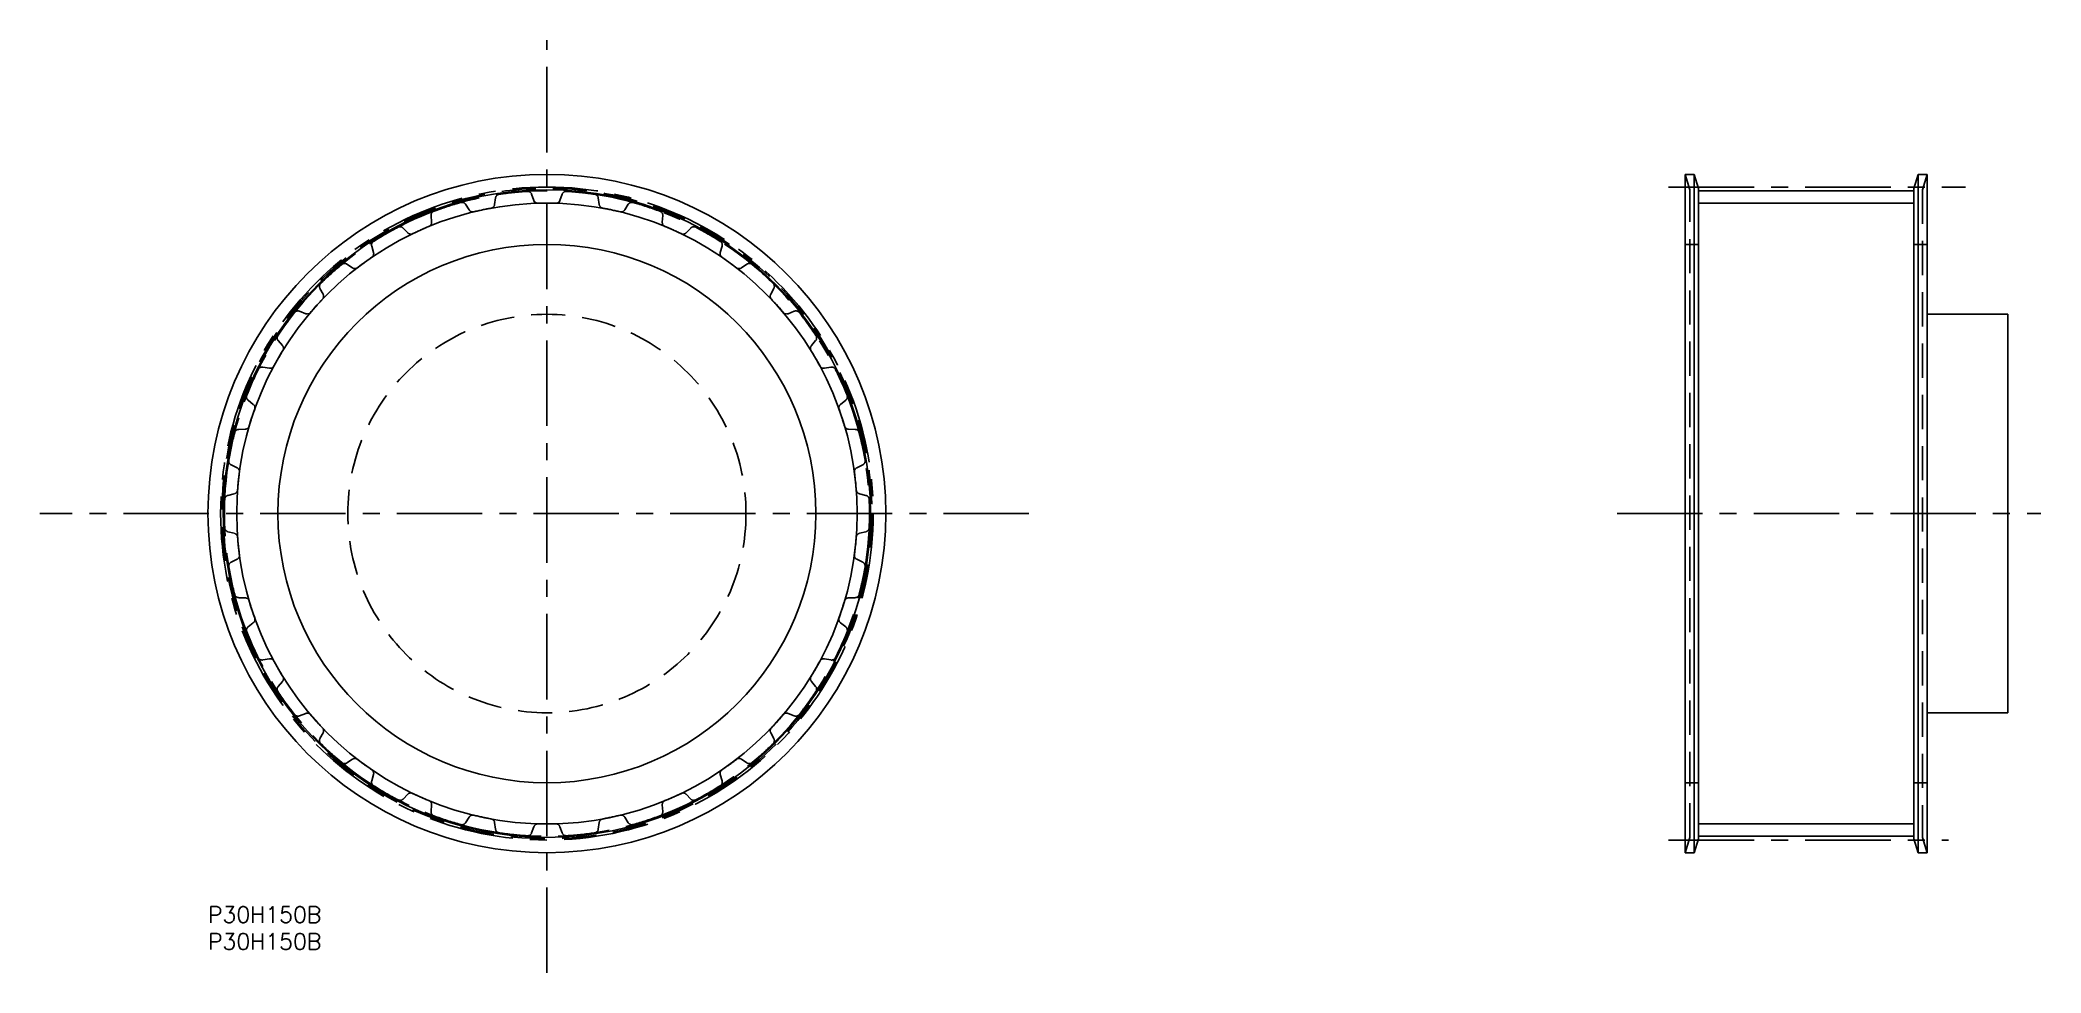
# Model space of a CAD drawing. Extents: x -31 to 341, y -12 to 161.
import ezdxf

# ---------------------------------------------------------------- set-up
doc = ezdxf.new("R2010")
doc.units = 0
doc.header["$LTSCALE"] = 0.5
for name, pattern in [('CENTER', [50.8, 31.75, -6.35, 6.35, -6.35]), ('DASHED', [19.05, 12.7, -6.35]), ('PHANTOM', [63.5, 31.75, -6.35, 6.35, -6.35, 6.35, -6.35])]:
    doc.linetypes.add(name, pattern=pattern)
for name, color, linetype in [('MSM_CENTER', 1, 'CENTER'), ('MSM_CONTINUOUS', 7, 'CONTINUOUS'), ('MSM_DASHED', 4, 'DASHED'), ('MSM_IMAGINARY', 6, 'PHANTOM'), ('MSM_NARROW', 5, 'CONTINUOUS'), ('MSM_PART_NUMBER', 7, 'CONTINUOUS')]:
    doc.layers.add(name, color=color, linetype=linetype)
doc.styles.get("Standard").update_dxf_attribs({"font": 'txt.shx', "height": 3, "bigfont": 'bigfont.shx'})

msp = doc.modelspace()

# ---------------------------------------------------------------- linework, layer by layer
at = {"layer": 'MSM_CENTER'}
for p, q in [((63, -12.33), (63, 160.94)), ((271.48, 133.64), (326.68, 133.64)), ((152.59, 73), (-31.22, 73)), ((261.9, 73), (340.69, 73)), ((271.48, 12.36), (323.49, 12.36))]:
    msp.add_line(p, q, dxfattribs=at)
msp.add_circle((63, 73), 60.64, dxfattribs=at)
at = {"layer": 'MSM_CONTINUOUS'}
for p, q in [((276.23, 136), (274.55, 136)), ((274.55, 10), (274.55, 136)), ((277.05, 133.4), (276.23, 136)), ((276.23, 10), (276.23, 136)), ((317.87, 136), (317.05, 133.4)), ((319.55, 136), (317.87, 136)), ((317.87, 136), (317.87, 10)), ((319.55, 136), (319.55, 10)), ((277.05, 12.6), (277.05, 133.4)), ((277.05, 132.95), (317.05, 132.95)), ((317.05, 133.4), (317.05, 12.6)), ((334.55, 110), (319.55, 110)), ((334.55, 36), (334.55, 110)), ((319.55, 36), (334.55, 36)), ((276.23, 10), (277.05, 12.6)), ((277.05, 13.05), (317.05, 13.05)), ((317.05, 12.6), (317.87, 10)), ((274.55, 10), (276.23, 10)), ((317.87, 10), (319.55, 10))]:
    msp.add_line(p, q, dxfattribs=at)
for radius in [63, 60.15, 50]:
    msp.add_circle((63, 73), radius, dxfattribs=at)
at = {"layer": 'MSM_DASHED'}
for p, q in [((275.45, 133.15), (274.55, 136)), ((319.55, 136), (318.65, 133.15)), ((48.54, 129.39), (47.89, 130.43)), ((53.45, 131.61), (53.28, 130.4)), ((60.58, 131.16), (60.16, 132.31)), ((65.84, 132.31), (65.42, 131.16)), ((72.72, 130.4), (72.55, 131.61)), ((78.11, 130.43), (77.46, 129.39)), ((275.45, 12.85), (275.45, 133.15)), ((318.65, 133.15), (318.65, 12.85)), ((41.47, 128.34), (41.56, 127.12)), ((84.44, 127.12), (84.53, 128.34)), ((37.13, 125.15), (36.28, 126.03)), ((89.72, 126.03), (88.87, 125.15)), ((277.05, 123), (274.55, 123)), ((319.55, 123), (317.05, 123)), ((26.85, 118.63), (25.84, 119.32)), ((30.44, 122.66), (30.77, 121.48)), ((95.23, 121.48), (95.56, 122.66)), ((100.16, 119.32), (99.15, 118.63)), ((20.82, 114.8), (21.4, 113.72)), ((104.6, 113.72), (105.18, 114.8)), ((18.16, 110.12), (17.02, 110.58)), ((108.98, 110.58), (107.84, 110.12)), ((13.05, 105.12), (13.84, 104.18)), ((112.16, 104.18), (112.95, 105.12)), ((11.42, 99.98), (10.21, 100.2)), ((115.79, 100.2), (114.58, 99.98)), ((7.47, 94.03), (8.43, 93.28)), ((117.57, 93.28), (118.53, 94.03)), ((6.94, 88.67), (5.71, 88.63)), ((120.29, 88.63), (119.06, 88.67)), ((4.31, 82.03), (5.41, 81.49)), ((120.59, 81.49), (121.69, 82.03)), ((4.9, 76.67), (3.71, 76.37)), ((122.29, 76.37), (121.1, 76.67)), ((3.71, 69.63), (4.9, 69.33)), ((121.1, 69.33), (122.29, 69.63)), ((5.41, 64.51), (4.31, 63.97)), ((121.69, 63.97), (120.59, 64.51)), ((5.71, 57.37), (6.94, 57.33)), ((119.06, 57.33), (120.29, 57.37)), ((8.43, 52.72), (7.47, 51.97)), ((118.53, 51.97), (117.57, 52.72)), ((10.21, 45.8), (11.42, 46.02)), ((114.58, 46.02), (115.79, 45.8)), ((13.84, 41.82), (13.05, 40.88)), ((112.95, 40.88), (112.16, 41.82)), ((17.02, 35.42), (18.16, 35.88)), ((107.84, 35.88), (108.98, 35.42)), ((21.4, 32.28), (20.82, 31.2)), ((105.18, 31.2), (104.6, 32.28)), ((25.84, 26.68), (26.85, 27.37)), ((99.15, 27.37), (100.16, 26.68)), ((30.77, 24.52), (30.44, 23.34)), ((95.56, 23.34), (95.23, 24.52)), ((274.55, 23), (277.05, 23)), ((317.05, 23), (319.55, 23)), ((36.28, 19.97), (37.13, 20.85)), ((41.56, 18.88), (41.47, 17.66)), ((84.53, 17.66), (84.44, 18.88)), ((88.87, 20.85), (89.72, 19.97)), ((47.89, 15.57), (48.54, 16.61)), ((53.28, 15.6), (53.45, 14.39)), ((72.55, 14.39), (72.72, 15.6)), ((77.46, 16.61), (78.11, 15.57)), ((60.16, 13.69), (60.58, 14.84)), ((65.42, 14.84), (65.84, 13.69)), ((274.55, 10), (275.45, 12.85)), ((318.65, 12.85), (319.55, 10))]:
    msp.add_line(p, q, dxfattribs=at)
for radius in [60.4, 37]:
    msp.add_circle((63, 73), radius, dxfattribs=at)
for centre, radius, start, end in [((63, 73), 59.95, 105.484, 110.516), ((47.21, 130), 0.8, 32, 105.484), ((52.49, 130.51), 0.8, 280.3613, 352), ((54.24, 131.5), 0.8, 98.516, 172), ((63, 73), 59.95, 93.484, 98.516), ((59.41, 132.04), 0.8, 20, 93.484), ((61.33, 131.44), 0.8, 200, 271.6387), ((63, 73), 57.66, 88.3613, 91.6387), ((64.67, 131.44), 0.8, 268.3613, 340), ((66.59, 132.04), 0.8, 86.516, 160), ((63, 73), 59.95, 81.484, 86.516), ((71.76, 131.5), 0.8, 8, 81.484), ((73.51, 130.51), 0.8, 188, 259.6387), ((78.79, 130), 0.8, 74.516, 148), ((63, 73), 59.95, 69.484, 74.516), ((40.76, 127.06), 0.8, 292.3613, 4), ((42.27, 128.4), 0.8, 110.516, 184), ((49.22, 129.81), 0.8, 212, 283.6387), ((63, 73), 57.66, 100.3613, 103.6387), ((63, 73), 57.66, 76.3613, 79.6387), ((76.78, 129.81), 0.8, 256.3613, 328), ((83.73, 128.4), 0.8, 356, 69.484), ((85.24, 127.06), 0.8, 176, 247.6387), ((31.2, 122.88), 0.8, 122.516, 196), ((63, 73), 59.95, 117.484, 122.516), ((35.7, 125.47), 0.8, 44, 117.484), ((37.7, 125.7), 0.8, 224, 295.6387), ((63, 73), 57.66, 112.3613, 115.6387), ((63, 73), 57.66, 64.3613, 67.6387), ((88.3, 125.7), 0.8, 244.3613, 316), ((90.3, 125.47), 0.8, 62.516, 136), ((63, 73), 59.95, 57.484, 62.516), ((94.8, 122.88), 0.8, 344, 57.484), ((63, 73), 59.95, 129.484, 134.516), ((25.39, 118.65), 0.8, 56, 129.484), ((63, 73), 57.66, 124.3613, 127.6387), ((30, 121.26), 0.8, 304.3613, 16), ((96, 121.26), 0.8, 164, 235.6387), ((63, 73), 57.66, 52.3613, 55.6387), ((100.61, 118.65), 0.8, 50.516, 124), ((63, 73), 59.95, 45.484, 50.516), ((21.53, 115.18), 0.8, 134.516, 208), ((27.3, 119.29), 0.8, 236, 307.6387), ((98.7, 119.29), 0.8, 232.3613, 304), ((104.47, 115.18), 0.8, 332, 45.484), ((63, 73), 57.66, 136.3613, 139.6387), ((20.69, 113.34), 0.8, 316.3613, 28), ((105.31, 113.34), 0.8, 152, 223.6387), ((63, 73), 57.66, 40.3613, 43.6387), ((63, 73), 59.95, 141.484, 146.516), ((16.72, 109.83), 0.8, 68, 141.484), ((18.45, 110.86), 0.8, 248, 319.6387), ((107.55, 110.86), 0.8, 220.3613, 292), ((109.28, 109.83), 0.8, 38.516, 112), ((63, 73), 59.95, 33.484, 38.516), ((13.67, 105.63), 0.8, 146.516, 220), ((13.23, 103.67), 0.8, 328.3613, 40), ((112.77, 103.67), 0.8, 140, 211.6387), ((112.33, 105.63), 0.8, 320, 33.484), ((63, 73), 57.66, 148.3613, 151.6387), ((63, 73), 57.66, 28.3613, 31.6387), ((63, 73), 59.95, 153.484, 158.516), ((10.07, 99.41), 0.8, 80, 153.484), ((11.56, 100.77), 0.8, 260, 331.6387), ((114.44, 100.77), 0.8, 208.3613, 280), ((115.93, 99.41), 0.8, 26.516, 100), ((63, 73), 59.95, 21.484, 26.516), ((7.96, 94.66), 0.8, 158.516, 232), ((7.94, 92.65), 0.8, 340.3613, 52), ((118.06, 92.65), 0.8, 128, 199.6387), ((118.04, 94.66), 0.8, 308, 21.484), ((63, 73), 57.66, 160.3613, 163.6387), ((63, 73), 57.66, 16.3613, 19.6387), ((63, 73), 59.95, 165.484, 170.516), ((5.74, 87.83), 0.8, 92, 165.484), ((6.91, 89.47), 0.8, 272, 343.6387), ((119.09, 89.47), 0.8, 196.3613, 268), ((120.26, 87.83), 0.8, 14.516, 88), ((63, 73), 59.95, 9.484, 14.516), ((4.66, 82.75), 0.8, 170.516, 244), ((121.34, 82.75), 0.8, 296, 9.484), ((5.06, 80.77), 0.8, 352.3613, 64), ((63, 73), 57.66, 172.3613, 175.6387), ((120.94, 80.77), 0.8, 116, 187.6387), ((63, 73), 57.66, 4.3613, 7.6387), ((63, 73), 59.95, 177.484, 182.516), ((3.91, 75.6), 0.8, 104, 177.484), ((4.71, 77.45), 0.8, 284, 355.6387), ((121.29, 77.45), 0.8, 184.3613, 256), ((122.09, 75.6), 0.8, 2.516, 76), ((63, 73), 59.95, 357.484, 2.516), ((3.91, 70.4), 0.8, 182.516, 256), ((4.71, 68.55), 0.8, 4.3613, 76), ((63, 73), 57.66, 184.3613, 187.6387), ((63, 73), 57.66, 352.3613, 355.6387), ((121.29, 68.55), 0.8, 104, 175.6387), ((122.09, 70.4), 0.8, 284, 357.484), ((4.66, 63.25), 0.8, 116, 189.484), ((5.06, 65.23), 0.8, 296, 7.6387), ((120.94, 65.23), 0.8, 172.3613, 244), ((121.34, 63.25), 0.8, 350.516, 64), ((63, 73), 59.95, 189.484, 194.516), ((63, 73), 59.95, 345.484, 350.516), ((5.74, 58.17), 0.8, 194.516, 268), ((6.91, 56.53), 0.8, 16.3613, 88), ((63, 73), 57.66, 196.3613, 199.6387), ((63, 73), 57.66, 340.3613, 343.6387), ((119.09, 56.53), 0.8, 92, 163.6387), ((120.26, 58.17), 0.8, 272, 345.484), ((7.94, 53.35), 0.8, 308, 19.6387), ((118.06, 53.35), 0.8, 160.3613, 232), ((7.96, 51.34), 0.8, 128, 201.484), ((63, 73), 59.95, 201.484, 206.516), ((63, 73), 59.95, 333.484, 338.516), ((118.04, 51.34), 0.8, 338.516, 52), ((10.07, 46.59), 0.8, 206.516, 280), ((11.56, 45.23), 0.8, 28.3613, 100), ((63, 73), 57.66, 208.3613, 211.6387), ((63, 73), 57.66, 328.3613, 331.6387), ((114.44, 45.23), 0.8, 80, 151.6387), ((115.93, 46.59), 0.8, 260, 333.484), ((13.23, 42.33), 0.8, 320, 31.6387), ((112.77, 42.33), 0.8, 148.3613, 220), ((13.67, 40.37), 0.8, 140, 213.484), ((63, 73), 59.95, 213.484, 218.516), ((63, 73), 59.95, 321.484, 326.516), ((112.33, 40.37), 0.8, 326.516, 40), ((16.72, 36.17), 0.8, 218.516, 292), ((18.45, 35.14), 0.8, 40.3613, 112), ((63, 73), 57.66, 220.3613, 223.6387), ((63, 73), 57.66, 316.3613, 319.6387), ((107.55, 35.14), 0.8, 68, 139.6387), ((109.28, 36.17), 0.8, 248, 321.484), ((21.53, 30.82), 0.8, 152, 225.484), ((63, 73), 59.95, 225.484, 230.516), ((20.69, 32.66), 0.8, 332, 43.6387), ((63, 73), 59.95, 309.484, 314.516), ((105.31, 32.66), 0.8, 136.3613, 208), ((104.47, 30.82), 0.8, 314.516, 28), ((25.39, 27.35), 0.8, 230.516, 304), ((27.3, 26.71), 0.8, 52.3613, 124), ((63, 73), 57.66, 232.3613, 235.6387), ((63, 73), 57.66, 304.3613, 307.6387), ((98.7, 26.71), 0.8, 56, 127.6387), ((100.61, 27.35), 0.8, 236, 309.484), ((31.2, 23.12), 0.8, 164, 237.484), ((30, 24.74), 0.8, 344, 55.6387), ((63, 73), 59.95, 237.484, 242.516), ((63, 73), 59.95, 297.484, 302.516), ((96, 24.74), 0.8, 124.3613, 196), ((94.8, 23.12), 0.8, 302.516, 16), ((35.7, 20.53), 0.8, 242.516, 316), ((37.7, 20.3), 0.8, 64.3613, 136), ((63, 73), 57.66, 244.3613, 247.6387), ((40.76, 18.94), 0.8, 356, 67.6387), ((85.24, 18.94), 0.8, 112.3613, 184), ((63, 73), 57.66, 292.3613, 295.6387), ((88.3, 20.3), 0.8, 44, 115.6387), ((90.3, 20.53), 0.8, 224, 297.484), ((42.27, 17.6), 0.8, 176, 249.484), ((63, 73), 59.95, 249.484, 254.516), ((47.21, 16), 0.8, 254.516, 328), ((49.22, 16.19), 0.8, 76.3613, 148), ((63, 73), 57.66, 256.3613, 259.6387), ((52.49, 15.49), 0.8, 8, 79.6387), ((61.33, 14.56), 0.8, 88.3613, 160), ((63, 73), 57.66, 268.3613, 271.6387), ((64.67, 14.56), 0.8, 20, 91.6387), ((73.51, 15.49), 0.8, 100.3613, 172), ((63, 73), 57.66, 280.3613, 283.6387), ((76.78, 16.19), 0.8, 32, 103.6387), ((78.79, 16), 0.8, 212, 285.484), ((63, 73), 59.95, 285.484, 290.516), ((83.73, 17.6), 0.8, 290.516, 4), ((54.24, 14.5), 0.8, 188, 261.484), ((63, 73), 59.95, 261.484, 266.516), ((59.41, 13.96), 0.8, 266.516, 340), ((66.59, 13.96), 0.8, 200, 273.484), ((63, 73), 59.95, 273.484, 278.516), ((71.76, 14.5), 0.8, 278.516, 352)]:
    msp.add_arc(centre, radius, start, end, dxfattribs=at)
at = {"layer": 'MSM_IMAGINARY'}
msp.add_circle((63, 73), 59.95, dxfattribs=at)
at = {"layer": 'MSM_NARROW'}
for p, q in [((60.58, 131.16), (60.78, 130.62)), ((65.42, 131.16), (65.22, 130.62)), ((317.05, 130.66), (277.05, 130.66)), ((317.05, 15.34), (277.05, 15.34))]:
    msp.add_line(p, q, dxfattribs=at)
msp.add_circle((63, 73), 57.66, dxfattribs=at)

# ---------------------------------------------------------------- texts
at = {"layer": 'MSM_PART_NUMBER'}
for p in [(0, -3), (0, -7.99)]:
    msp.add_text('P30H150B', height=3, dxfattribs=at).set_placement(p)

doc.saveas('drawing.dxf')
